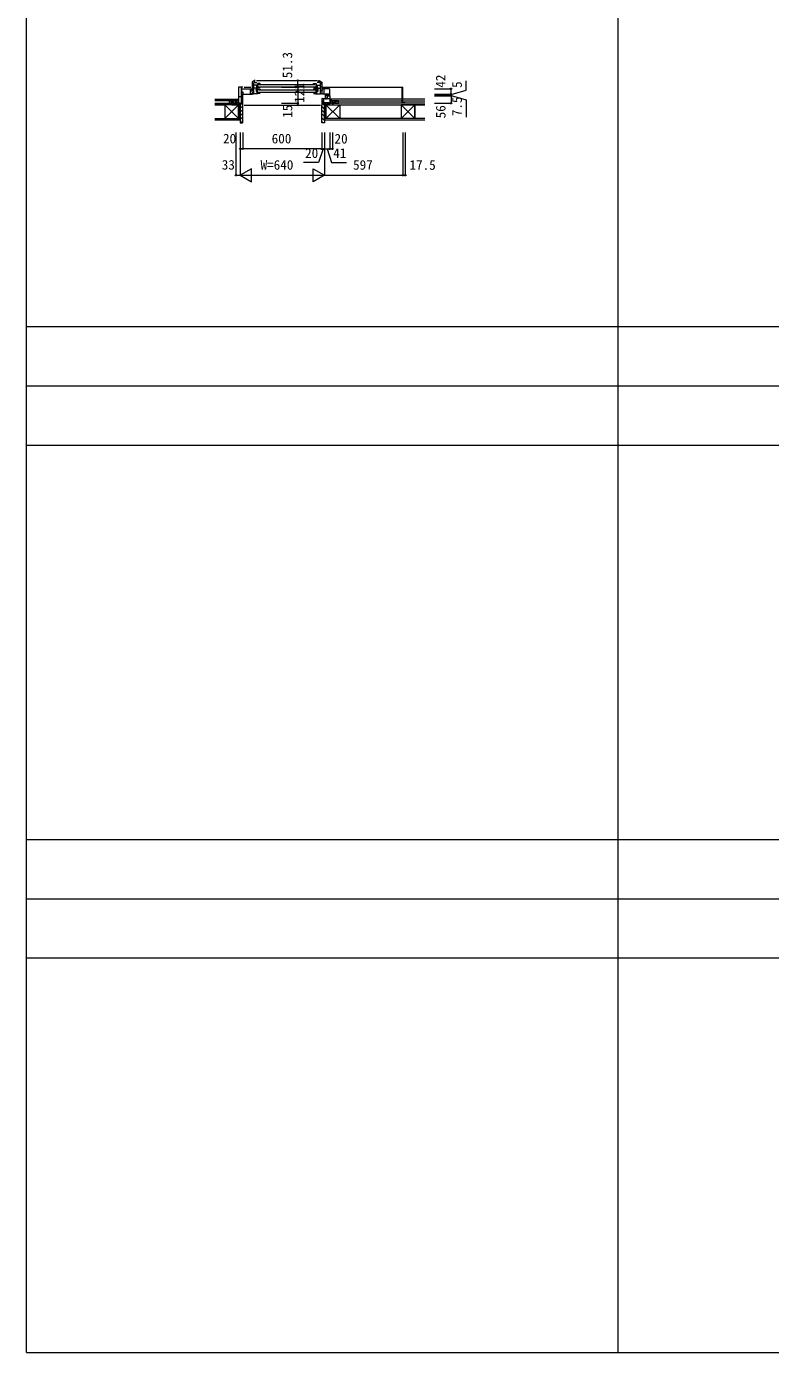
# Model space of a CAD drawing. Units: millimetres, scale not verified. Extents: x -14850 to 12650, y -10500 to 9500.
# Drawn here: x -14850 to -9193, y -10500 to -418 of the extents above; entities that cross this region are included whole.
import ezdxf
from ezdxf.enums import TextEntityAlignment as Align

# ---------------------------------------------------------------- set-up
doc = ezdxf.new("R2010")
doc.units = ezdxf.units.MM
doc.header["$LTSCALE"] = 50
for name, color, linetype, lineweight in [('0-1_YKK_F1', 7, 'Continuous', 9), ('0-3_YKK_N1', 2, 'Continuous', 9), ('0-4_YKK_Z1', 7, 'Continuous', 9), ('0-5_YKK_B1', 4, 'Continuous', 9), ('0-7_YKK_B2', 5, 'Continuous', 9)]:
    doc.layers.add(name, color=color, linetype=linetype, lineweight=lineweight)
doc.styles.add('ＭＳ ゴシック', font='')
doc.styles.get('ＭＳ ゴシック').set_extended_font_data('MS Gothic')

msp = doc.modelspace()

# ---------------------------------------------------------------- linework, layer by layer
at = {"layer": '0-1_YKK_F1'}
for p, q in [((-14850, -10500), (-14850, 9500)), ((-10350, -10500), (-10350, 9000)), ((-14850, -2700), (12150, -2700)), ((-14850, -3150), (12150, -3150)), ((-14850, -3600), (12150, -3600)), ((-14850, -6600), (12150, -6600)), ((-14850, -7050), (12150, -7050)), ((-14850, -7500), (12150, -7500)), ((-14850, -10500), (12650, -10500))]:
    msp.add_line(p, q, dxfattribs=at)
at = {"layer": '0-3_YKK_N1'}
for p, q in [((-12912.27, -828.7), (-12787.27, -828.7)), ((-11747, -890.5), (-11622, -890.5)), ((-12912.27, -1001), (-12787.27, -1001)), ((-11747, -937.5), (-11622, -937.5)), ((-11747, -945), (-11622, -945)), ((-11747, -1001), (-11622, -1001)), ((-11622, -932.5), (-11622, -937.49)), ((-11622, -937.5), (-11622, -945)), ((-11622, -944.99), (-11622, -1001)), ((-12912.27, -1016), (-12787.27, -1016)), ((-13258, -1224), (-13258, -1549)), ((-13225, -1224), (-13225, -1549)), ((-13205, -1224), (-13205, -1349)), ((-12605, -1224), (-12605, -1349)), ((-12585, -1224), (-12585, -1549)), ((-12544, -1224), (-12544, -1349)), ((-12524, -1224), (-12524, -1349)), ((-11988, -1224), (-11988, -1549)), ((-11970.5, -1224), (-11970.5, -1549)), ((-13205, -1349), (-13225, -1349)), ((-12605, -1349), (-13205, -1349)), ((-12595, -1349), (-12629.79, -1451.2)), ((-12605, -1349), (-12585, -1349)), ((-12585, -1349), (-12544, -1349)), ((-12564.5, -1349), (-12529.71, -1451.2)), ((-12544, -1349), (-12524, -1349)), ((-13138.4, -1599), (-13138.4, -1499)), ((-12629.79, -1451.2), (-12742.62, -1451.2)), ((-12671.6, -1499), (-12585, -1549)), ((-12671.6, -1599), (-12671.6, -1499)), ((-12529.71, -1451.2), (-12416.88, -1451.2)), ((-13258, -1549), (-13225, -1549)), ((-13225, -1549), (-12585, -1549)), ((-12585, -1549), (-12671.6, -1599))]:
    msp.add_line(p, q, dxfattribs=at)
for points in [[(-12912.27, -880), (-12787.27, -880), (-12787.27, -828.7)], [(-12787.27, -880), (-12787.27, -1001), (-12787.27, -1016)], [(-11747, -932.5), (-11622, -932.5), (-11622, -890.5)], [(-11622, -935), (-11507.42, -900.89), (-11507.42, -831.96)], [(-11622, -941.25), (-11507.42, -975.35), (-11507.42, -1106.11)], [(-13138.4, -1499), (-13225, -1549), (-13138.4, -1599)], [(-12585, -1549), (-11988, -1549), (-11970.5, -1549)]]:
    msp.add_lwpolyline(points, dxfattribs=at)
for centre in [(-12787.27, -828.7), (-12787.27, -880), (-11622, -890.5), (-12787.27, -1001), (-11622, -932.5), (-11622, -937.5), (-11622, -945), (-11622, -1001), (-12787.27, -1016), (-13225, -1349), (-13205, -1349), (-12605, -1349), (-12585, -1349), (-12544, -1349), (-12524, -1349), (-13258, -1549), (-11988, -1549), (-11970.5, -1549)]:
    msp.add_circle(centre, 5, dxfattribs=at)
at = {"layer": '0-4_YKK_Z1'}
for p, q in [((-13417.5, -971), (-13249, -971)), ((-13249, -983), (-13417.5, -983)), ((-13417, -1001), (-13289.5, -1001)), ((-13307, -983), (-13267, -999)), ((-13307, -983), (-13262, -983)), ((-13307, -999), (-13307, -983)), ((-13262, -1001), (-13307, -1001)), ((-13237, -1001), (-13289.5, -1013)), ((-13289.5, -1001), (-13289.5, -1013)), ((-13237, -1001), (-13289.5, -1001)), ((-13262, -983), (-13262, -999)), ((-13249, -999), (-13249, -983)), ((-13240, -999), (-13249, -999)), ((-13237, -1013), (-13237, -1001)), ((-13237, -1001), (-13225, -1118)), ((-13237, -1001), (-13237, -1118)), ((-13225, -1001), (-13237, -1001)), ((-13225, -1118), (-13225, -1001)), ((-12573, -1001), (-12585, -1118)), ((-12585, -1001), (-12573, -1001)), ((-12585, -1118), (-12585, -1001)), ((-12573, -1001), (-12573, -1118)), ((-12520.5, -1001), (-12573, -1013)), ((-12573, -1001), (-12573, -1013)), ((-12520.5, -1001), (-12573, -1001)), ((-12543, -999), (-12534, -999)), ((-11822, -971), (-12534, -971)), ((-12534, -999), (-12534, -983)), ((-12534, -983), (-11822, -983)), ((-12478.5, -983), (-12523.5, -983)), ((-12523.5, -983), (-12523.5, -999)), ((-12523.5, -1001), (-12478.5, -1001)), ((-12520.5, -1013), (-12520.5, -1001)), ((-12027.25, -1001), (-12520.5, -1001)), ((-12478.5, -983), (-12518.5, -999)), ((-12478.5, -999), (-12478.5, -983)), ((-11822, -1001), (-12036.25, -1001)), ((-13238.2, -1013), (-13417.5, -1013)), ((-13342, -1013), (-13237, -1118)), ((-13237, -1013), (-13342, -1118)), ((-13342, -1013), (-13342, -1118)), ((-13237, -1013), (-13342, -1013)), ((-13289.5, -1013), (-13237, -1013)), ((-13237, -1118), (-13237, -1013)), ((-12468, -1013), (-12573, -1118)), ((-12573, -1013), (-12468, -1118)), ((-12573, -1013), (-12468, -1013)), ((-12573, -1118), (-12573, -1013)), ((-12573, -1013), (-12520.5, -1013)), ((-12468, -1013), (-12468, -1118)), ((-12036.25, -1013), (-11822, -1013)), ((-12002.5, -1013), (-11897.5, -1118)), ((-11897.5, -1013), (-12002.5, -1118)), ((-12002.5, -1013), (-12002.5, -1118)), ((-11897.5, -1013), (-12002.5, -1013)), ((-11897.5, -1118), (-11897.5, -1013)), ((-13417.5, -1118), (-13225, -1118)), ((-13225, -1130.5), (-13417.5, -1130.5)), ((-11822, -1118), (-12585, -1118)), ((-11822, -1130.5), (-12585, -1130.5))]:
    msp.add_line(p, q, dxfattribs=at)
for points in [[(-13289.5, -1001), (-13289.5, -1013), (-13417, -1013)], [(-12520.5, -1001), (-12520.5, -1013), (-12027.25, -1013)], [(-13417, -1013), (-13342, -1013), (-13342, -1118)], [(-11822.5, -1013), (-11897.5, -1013), (-11897.5, -1118)]]:
    msp.add_lwpolyline(points, dxfattribs=at)
at = {"layer": '0-5_YKK_B1'}
for p, q in [((-13238, -880), (-13238, -1001)), ((-13204.4, -880), (-13238, -880)), ((-13218.5, -880), (-13218.5, -1001)), ((-13215.7, -893), (-13218.5, -893)), ((-13215.7, -882.7), (-13215.7, -880)), ((-13215.7, -890.5), (-13215.7, -893)), ((-13213, -899.2), (-13215, -899.2)), ((-13214, -890.5), (-13135, -890.5)), ((-13214, -899.2), (-13214, -890.5)), ((-13213, -916.7), (-13213, -899.2)), ((-13194.4, -880), (-13145, -880)), ((-13150, -890.5), (-13150, -932.5)), ((-13138.2, -900.3), (-13138.2, -903.5)), ((-13138.2, -903.5), (-13135, -903.5)), ((-13135.8, -903.5), (-13135.8, -914.5)), ((-13124.5, -904.3), (-13135.8, -904.3)), ((-13116.5, -828.71), (-13135, -841.21)), ((-13135, -841.21), (-13135, -903.5)), ((-13135, -849.91), (-13124.7, -849.91)), ((-13124.5, -874.3), (-13135, -874.31)), ((-13131.5, -854.91), (-13123.3, -854.91)), ((-13131.5, -856.91), (-13131.5, -854.91)), ((-13129.05, -879.68), (-13127.5, -879.41)), ((-13129.05, -898.94), (-13127.5, -899.21)), ((-13127.5, -879.41), (-13123.3, -879.41)), ((-13127.5, -899.21), (-13123.3, -899.21)), ((-13127, -879.3), (-13124.5, -879.3)), ((-13127, -899.3), (-13124.5, -899.3)), ((-13124.7, -849.91), (-13119.9, -846.01)), ((-13124.5, -879.3), (-13124.5, -874.3)), ((-13124.5, -899.3), (-13124.5, -904.3)), ((-13123.3, -854.91), (-13123.3, -930.71)), ((-13098.5, -863.01), (-13123.3, -863.01)), ((-13097.3, -886.81), (-13123.3, -886.81)), ((-13111.5, -828.71), (-13116.5, -828.71)), ((-13115, -842.71), (-13099, -842.71)), ((-13097.3, -891.81), (-13105.3, -891.81)), ((-13104.9, -865.71), (-13104.9, -868.81)), ((-13093, -865.71), (-13104.9, -865.71)), ((-13104.9, -882.21), (-13104.9, -885.31)), ((-13104.9, -885.31), (-13088.9, -885.31)), ((-13104.9, -893.31), (-13072.9, -893.31)), ((-13104.9, -896.41), (-13104.9, -893.31)), ((-13104.9, -896.61), (-13104.9, -909.61)), ((-13100.8, -896.61), (-13104.9, -896.61)), ((-13103.5, -894.61), (-13103.5, -896.61)), ((-13102.3, -891.81), (-13102.3, -886.81)), ((-13101.5, -828.71), (-12638.5, -828.71)), ((-13100.7, -865.71), (-13100.7, -885.31)), ((-13100.7, -912.91), (-13100.7, -893.31)), ((-13097.98, -862.71), (-13098.5, -863.01)), ((-13095.5, -862.71), (-13097.98, -862.71)), ((-13093, -851.11), (-13093, -885.31)), ((-13072.9, -851.11), (-13093, -851.11)), ((-13093, -874.01), (-13087.9, -874.01)), ((-13093, -927.51), (-13093, -893.31)), ((-13089.9, -881.91), (-13089.9, -875.11)), ((-13089.7, -882.91), (-13089.9, -881.91)), ((-13088.9, -882.91), (-13089.7, -882.91)), ((-13088.9, -885.31), (-13088.9, -882.91)), ((-13072.9, -884.11), (-13088.9, -884.11)), ((-13087.9, -874.01), (-13087.9, -876.61)), ((-13085.4, -858.01), (-12654.6, -858.01)), ((-13085.4, -876.01), (-12654.6, -876.01)), ((-13085.4, -900.21), (-12654.6, -900.21)), ((-13081.9, -851.11), (-13081.9, -856.01)), ((-13081.9, -856.01), (-13079.1, -856.01)), ((-13081.9, -898.21), (-13081.9, -893.31)), ((-13079.1, -898.21), (-13081.9, -898.21)), ((-13075.7, -856.01), (-13072.9, -856.01)), ((-13072.9, -898.21), (-13075.7, -898.21)), ((-13072.9, -856.01), (-13072.9, -851.11)), ((-13072.9, -893.31), (-13072.9, -898.21)), ((-12667.1, -851.11), (-12647, -851.11)), ((-12667.1, -856.01), (-12667.1, -851.11)), ((-12664.3, -856.01), (-12667.1, -856.01)), ((-12667.1, -884.11), (-12651.1, -884.11)), ((-12667.1, -893.31), (-12667.1, -898.21)), ((-12635.1, -893.31), (-12667.1, -893.31)), ((-12667.1, -898.21), (-12664.3, -898.21)), ((-12658.1, -856.01), (-12660.9, -856.01)), ((-12660.9, -898.21), (-12658.1, -898.21)), ((-12658.1, -851.11), (-12658.1, -856.01)), ((-12658.1, -898.21), (-12658.1, -893.31)), ((-12652.1, -874.01), (-12652.1, -876.61)), ((-12647, -874.01), (-12652.1, -874.01)), ((-12651.1, -882.91), (-12650.3, -882.91)), ((-12651.1, -885.31), (-12651.1, -882.91)), ((-12635.1, -885.31), (-12651.1, -885.31)), ((-12650.3, -882.91), (-12650.1, -881.91)), ((-12650.1, -881.91), (-12650.1, -875.11)), ((-12647, -851.11), (-12647, -885.31)), ((-12647, -865.71), (-12635.1, -865.71)), ((-12647, -927.51), (-12647, -893.31)), ((-12644.5, -862.71), (-12642.02, -862.71)), ((-12642.7, -886.81), (-12616.7, -886.81)), ((-12642.7, -891.81), (-12634.7, -891.81)), ((-12642.02, -862.71), (-12641.5, -863.01)), ((-12641.5, -863.01), (-12616.7, -863.01)), ((-12625, -842.71), (-12641, -842.71)), ((-12639.3, -865.71), (-12639.3, -885.31)), ((-12639.3, -912.91), (-12639.3, -893.31)), ((-12639.2, -896.61), (-12635.1, -896.61)), ((-12637.7, -891.81), (-12637.7, -886.81)), ((-12636.5, -894.61), (-12636.5, -896.61)), ((-12635.1, -865.71), (-12635.1, -868.81)), ((-12635.1, -882.21), (-12635.1, -885.31)), ((-12635.1, -896.41), (-12635.1, -893.31)), ((-12635.1, -896.61), (-12635.1, -909.61)), ((-12628.5, -828.71), (-12623.5, -828.71)), ((-12623.5, -828.71), (-12605, -841.21)), ((-12615.3, -849.91), (-12620.1, -846.01)), ((-12616.7, -854.91), (-12616.7, -930.71)), ((-12608.5, -854.91), (-12616.7, -854.91)), ((-12612.5, -879.41), (-12616.7, -879.41)), ((-12612.5, -899.21), (-12616.7, -899.21)), ((-12615.5, -874.3), (-12605, -874.31)), ((-12615.5, -879.3), (-12615.5, -874.3)), ((-12613, -879.3), (-12615.5, -879.3)), ((-12615.5, -899.3), (-12615.5, -904.3)), ((-12613, -899.3), (-12615.5, -899.3)), ((-12615.5, -904.3), (-12604.2, -904.3)), ((-12605, -849.91), (-12615.3, -849.91)), ((-12610.96, -879.68), (-12612.5, -879.41)), ((-12610.96, -898.94), (-12612.5, -899.21)), ((-12608.5, -856.91), (-12608.5, -854.91)), ((-12605, -841.21), (-12605, -903.5)), ((-12545, -890.5), (-12605, -890.5)), ((-12601.8, -903.5), (-12605, -903.5)), ((-12604.2, -903.5), (-12604.2, -914.5)), ((-12602, -880), (-11993.5, -880)), ((-12601.8, -900.3), (-12601.8, -903.5)), ((-12590, -890.5), (-12590, -932.5)), ((-12545, -890.5), (-12545, -942.7)), ((-11993.5, -880), (-11993.5, -1001)), ((-11993, -1001), (-11993, -879.5)), ((-11993, -879.5), (-11988, -879.5)), ((-11988, -999), (-11988, -879.5)), ((-13245, -998.7), (-13258, -999.7)), ((-13258, -999.7), (-13258, -1001)), ((-13238, -998.7), (-13245, -998.7)), ((-13244.4, -1001), (-13244.4, -998.7)), ((-13238, -949.1), (-13218.5, -949.1)), ((-13238, -1000), (-13218.5, -1000)), ((-13218.5, -920.6), (-13209.16, -920.6)), ((-13215.6, -940.9), (-13218.5, -940.9)), ((-13218.5, -979.2), (-13205, -979.2)), ((-13218.5, -997), (-13216.6, -997)), ((-13218, -994.6), (-13205, -994.6)), ((-13218, -996.61), (-13218, -994.6)), ((-13218, -996.61), (-13216.9, -997.25)), ((-13216.6, -997), (-13216.1, -996.13)), ((-13216.1, -996.13), (-13213.85, -997.43)), ((-13215.6, -938.5), (-13215.6, -940.9)), ((-13210.3, -938.5), (-13215.6, -938.5)), ((-13215, -916.7), (-13213, -916.7)), ((-13215, -928.5), (-13215, -932.5)), ((-13215, -932.5), (-13135, -932.5)), ((-13213, -915.2), (-13204, -915.2)), ((-13211.5, -938.5), (-13211.5, -941.1)), ((-13211.5, -941.1), (-13206.2, -941.1)), ((-13209.16, -920.6), (-13206.39, -921.64)), ((-13205, -938.5), (-13207.3, -938.5)), ((-13206.2, -941.1), (-13206.2, -938.5)), ((-13205, -1016), (-13205, -938.5)), ((-13204, -915.2), (-13204, -932.5)), ((-13138.2, -926.5), (-13135, -926.5)), ((-13138.2, -929.7), (-13138.2, -926.5)), ((-13135.8, -914.5), (-13135, -914.5)), ((-13135, -914.5), (-13135, -932.5)), ((-13135, -930.7), (-13124.5, -930.7)), ((-13124.5, -927.21), (-13124.5, -930.71)), ((-13090.9, -930.71), (-13124.5, -930.71)), ((-13104.9, -909.61), (-13100.8, -909.61)), ((-13104.9, -909.81), (-13104.9, -912.91)), ((-13104.9, -912.91), (-13093, -912.91)), ((-13103.5, -909.61), (-13103.5, -911.61)), ((-13101.5, -914.41), (-13095.5, -914.41)), ((-13095.5, -914.41), (-13095.5, -930.71)), ((-13093, -916.21), (-13087.9, -916.21)), ((-13088.9, -927.51), (-13093, -927.51)), ((-13089.9, -924.11), (-13089.9, -917.31)), ((-13089.7, -925.11), (-13089.9, -924.11)), ((-13088.9, -925.11), (-13089.7, -925.11)), ((-13088.9, -925.11), (-13088.9, -927.51)), ((-13072.9, -926.31), (-13088.9, -926.31)), ((-13087.9, -916.21), (-13087.9, -918.81)), ((-13085.4, -918.21), (-12654.6, -918.21)), ((-12667.1, -926.31), (-12651.1, -926.31)), ((-12652.1, -916.21), (-12652.1, -918.81)), ((-12647, -916.21), (-12652.1, -916.21)), ((-12651.1, -925.11), (-12650.3, -925.11)), ((-12651.1, -925.11), (-12651.1, -927.51)), ((-12651.1, -927.51), (-12647, -927.51)), ((-12650.3, -925.11), (-12650.1, -924.11)), ((-12650.1, -924.11), (-12650.1, -917.31)), ((-12649.1, -930.71), (-12615.5, -930.71)), ((-12635.1, -912.91), (-12647, -912.91)), ((-12644.5, -914.41), (-12644.5, -930.71)), ((-12638.5, -914.41), (-12644.5, -914.41)), ((-12635.1, -909.61), (-12639.2, -909.61)), ((-12636.5, -909.61), (-12636.5, -911.61)), ((-12635.1, -909.81), (-12635.1, -912.91)), ((-12615.5, -927.21), (-12615.5, -930.71)), ((-12605, -930.7), (-12615.5, -930.7)), ((-12605, -914.5), (-12605, -932.5)), ((-12604.2, -914.5), (-12605, -914.5)), ((-12601.8, -926.5), (-12605, -926.5)), ((-12567.5, -932.5), (-12605, -932.5)), ((-12605, -968.5), (-12605, -1016)), ((-12592, -986.5), (-12605, -986.5)), ((-12592, -994.5), (-12605, -994.5)), ((-12601.8, -929.7), (-12601.8, -926.5)), ((-12601, -964.5), (-12588.7, -964.5)), ((-12596.25, -997.42), (-12594, -996.13)), ((-12594, -996.13), (-12593.5, -997)), ((-12593.5, -997), (-12591.5, -997)), ((-12592, -964.5), (-12592, -986.5)), ((-12592, -997), (-12592, -994.5)), ((-12591.5, -967.8), (-12591.5, -1001)), ((-12544, -967.8), (-12591.5, -967.8)), ((-12544, -997.1), (-12591.5, -997.1)), ((-12588.7, -964.5), (-12588.7, -966.3)), ((-12588.7, -966.3), (-12575.7, -966.3)), ((-12575.7, -937.5), (-12573.4, -937.5)), ((-12575.7, -966.3), (-12575.7, -937.5)), ((-12575.7, -940.2), (-12568.1, -940.2)), ((-12575.7, -965.6), (-12568.1, -965.6)), ((-12571.45, -961.01), (-12570.07, -961.81)), ((-12571.2, -971.7), (-12571.2, -967.8)), ((-12571.2, -1001), (-12571.2, -993.6)), ((-12548.21, -937.5), (-12570.4, -937.5)), ((-12570.1, -944), (-12570.1, -944.7)), ((-12570.1, -944.7), (-12568.1, -944.7)), ((-12570.07, -961.81), (-12569.78, -961.3)), ((-12569.78, -961.3), (-12562.1, -961.3)), ((-12569, -929.7), (-12545, -929.7)), ((-12569, -932.5), (-12569, -929.7)), ((-12568.1, -937.5), (-12568.1, -945.5)), ((-12568.1, -945.5), (-12544, -945.5)), ((-12568.1, -965.6), (-12568.1, -963.55)), ((-12545, -942.7), (-12564.89, -942.7)), ((-12562.1, -961.3), (-12562.1, -945.5)), ((-12560, -932.5), (-12555.2, -932.5)), ((-12558.4, -993.6), (-12558.4, -997.1)), ((-12557.6, -932.5), (-12557.6, -929.7)), ((-12547.7, -932.5), (-12545, -932.5)), ((-12544, -945.5), (-12544, -1001)), ((-12544, -999), (-12524, -999)), ((-11993.5, -1001), (-12544, -1001)), ((-12524, -999), (-12524, -1001)), ((-11970.5, -999), (-11993, -999)), ((-11970.5, -1001), (-11993, -1001)), ((-11970.5, -1001), (-11970.5, -999)), ((-13207.5, -1016), (-13205, -1016)), ((-13195, -1016), (-12615, -1016)), ((-12605, -1016), (-12602.5, -1016))]:
    msp.add_line(p, q, dxfattribs=at)
for points in [[(-13119.9, -846.01), (-13119.9, -841.21), (-13115, -841.21)], [(-13115, -846.01), (-13115, -839.01), (-13113, -839.01), (-13113, -828.71)], [(-12625, -846.01), (-12625, -839.01), (-12627, -839.01), (-12627, -828.71)], [(-12620.1, -846.01), (-12620.1, -841.21), (-12625, -841.21)]]:
    msp.add_lwpolyline(points, dxfattribs=at)
msp.add_arc((-12601, -968.5), 4, 90, 179.99998, dxfattribs=at)
at = {"layer": '0-7_YKK_B2'}
for p, q in [((-13245.97, -971), (-13249, -974.03)), ((-13240.31, -971), (-13249, -979.69)), ((-13249, -971), (-13239, -971)), ((-13249, -981), (-13249, -971)), ((-13249, -971), (-13249, -983)), ((-13249, -981), (-13239, -981)), ((-13239, -981), (-13249, -981)), ((-13239, -975.34), (-13244.66, -981)), ((-13239, -971), (-13239, -981)), ((-13214.91, -1002), (-13225, -1012.1)), ((-12600.37, -1002.38), (-12585, -1017.75)), ((-12544, -979.48), (-12535.51, -971)), ((-12544, -973.82), (-12541.17, -971)), ((-12534, -971), (-12544, -971)), ((-12544, -971), (-12544, -981)), ((-12534, -981), (-12544, -981)), ((-12544, -981), (-12534, -981)), ((-12539.86, -981), (-12534, -975.14)), ((-12534, -981), (-12534, -971)), ((-12534, -971), (-12534, -983)), ((-13205, -1020.38), (-13225, -1040.38)), ((-13205, -1048.67), (-13225, -1068.66)), ((-13205, -1076.95), (-13225, -1096.95)), ((-13205, -1105.23), (-13225, -1125.23)), ((-12605, -1026.04), (-12585, -1046.04)), ((-12605, -1054.32), (-12585, -1074.32)), ((-12605, -1082.61), (-12585, -1102.61)), ((-13205, -1133.52), (-13220.48, -1149)), ((-12605, -1110.89), (-12585, -1130.89)), ((-12605, -1139.17), (-12595.17, -1149))]:
    msp.add_line(p, q, dxfattribs=at)
for points in [[(-13225, -1002), (-13225, -1149), (-13207, -1149)], [(-13205, -1147), (-13205, -1016), (-13208, -1016), (-13208, -1004), (-13210, -1002), (-13225, -1002)], [(-12605, -1147), (-12605, -1016), (-12602, -1016), (-12602, -1004), (-12600, -1002), (-12585, -1002)], [(-12585, -1002), (-12585, -1149), (-12603, -1149)]]:
    msp.add_lwpolyline(points, dxfattribs=at)
for centre, start, end in [((-13207, -1147), 270, 359.99998), ((-12603, -1147), 180, 269.99998)]:
    msp.add_arc(centre, 2, start, end, dxfattribs=at)

# ---------------------------------------------------------------- texts
at = {"layer": '0-3_YKK_N1', "color": 4, "style": 'ＭＳ ゴシック'}
for s, p in [('51.3', (-12807.96, -811.03)), ('42', (-11642.68, -883.33)), ('121', (-12716.66, -997.87)), ('5', (-11518.12, -884.83)), ('7.5', (-11518.12, -1099.7)), ('15', (-12807.32, -1111.59)), ('56', (-11642.05, -1115.99))]:
    msp.add_text(s, height=73.31, rotation=90, dxfattribs=at).set_placement(p, align=Align.BOTTOM_LEFT)
for s, p in [('20', (-13355.82, -1328.57)), ('600', (-12985.83, -1328.57)), ('20', (-12507.84, -1329.46)), ('20', (-12731.62, -1439.27)), ('41', (-12517.88, -1439.27)), ('33', (-13365.26, -1527.9)), ('W=640', (-13070.28, -1528.57)), ('597', (-12366.89, -1528.57)), ('17.5', (-11937.71, -1529.12))]:
    msp.add_text(s, height=73.31, dxfattribs=at).set_placement(p, align=Align.BOTTOM_LEFT)

doc.saveas('drawing.dxf')
